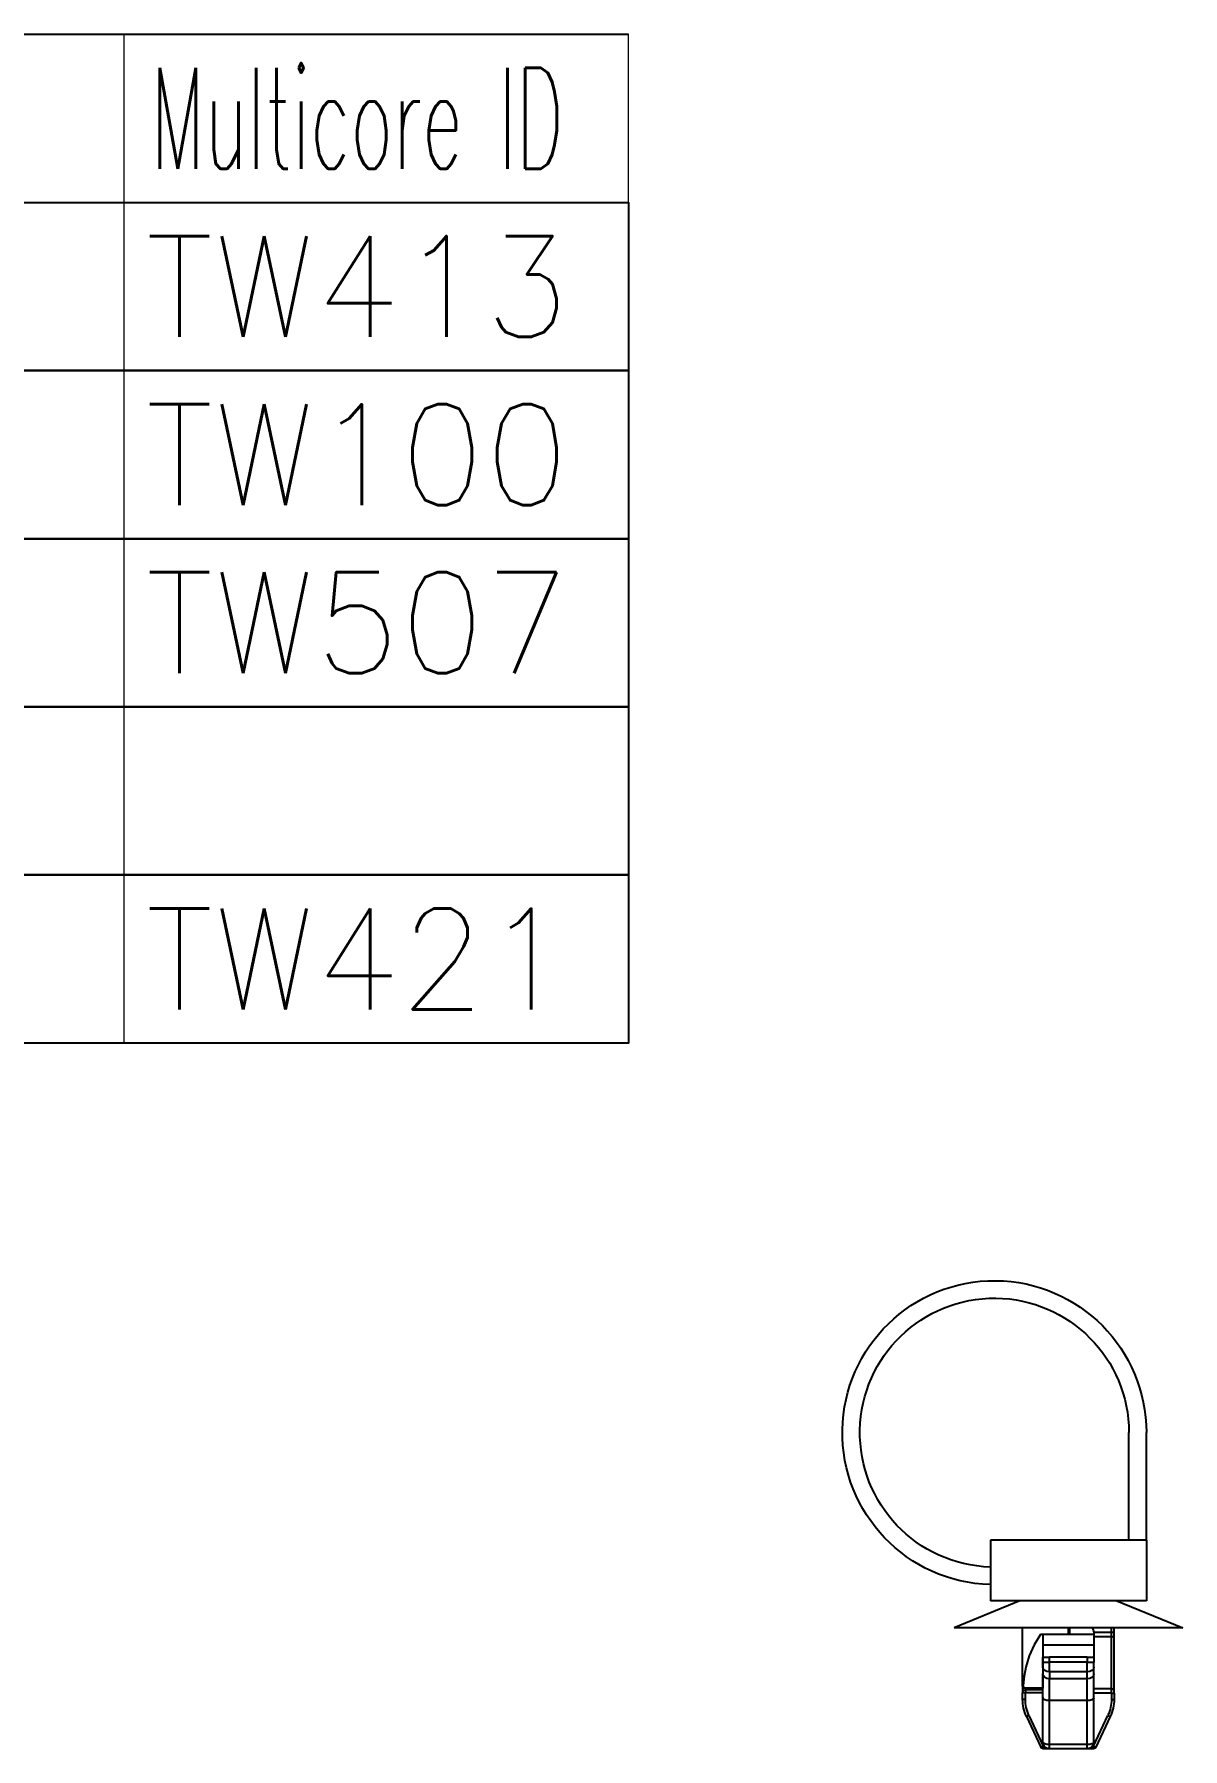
# Model space of a CAD drawing. Header units: inches. Extents: x 47316 to 59086, y 3141 to 11743.
# Drawn here: x 53152.7 to 53186.9, y 8639.7 to 8690.7 of the extents above; entities that cross this region are included whole.
import ezdxf

# ---------------------------------------------------------------- set-up
doc = ezdxf.new("R2010")
doc.units = ezdxf.units.IN
doc.header["$MEASUREMENT"] = 0
doc.styles.get("Standard").update_dxf_attribs({"font": ''})
doc.styles.get('Standard').set_extended_font_data('SimSun')

msp = doc.modelspace()

# ---------------------------------------------------------------- linework, layer by layer
at = {"color": 0, "linetype": 'Continuous', "lineweight": -2}
for p, q in [((53087.914, 8690.668), (53170.414, 8690.668)), ((53087.914, 8685.668), (53170.414, 8685.668))]:
    msp.add_line(p, q, dxfattribs=at)
at = {"color": 7, "linetype": 'Continuous', "lineweight": 15}
for p, q in [((53155.414, 8685.668), (53155.414, 8690.668)), ((53170.414, 8685.668), (53170.414, 8690.668))]:
    msp.add_line(p, q, dxfattribs=at)
at = {"color": 102, "linetype": 'Continuous', "lineweight": 15}
for p, q in [((53155.414, 8680.668), (53155.414, 8685.668)), ((53155.414, 8675.668), (53155.414, 8680.668)), ((53155.414, 8670.668), (53155.414, 8675.668)), ((53155.414, 8665.668), (53155.414, 8670.668)), ((53155.414, 8660.668), (53155.414, 8665.668))]:
    msp.add_line(p, q, dxfattribs=at)
at = {"color": 0, "linetype": 'ByBlock', "lineweight": -3, "ltscale": 0.2}
for p, q in [((53185.296, 8645.881), (53185.296, 8649.081)), ((53185.816, 8645.881), (53185.816, 8649.081))]:
    msp.add_line(p, q, dxfattribs=at)
at = {"color": 0, "linetype": 'ByBlock', "lineweight": -3, "ltscale": 0.1125}
for p, q in [((53181.176, 8645.881), (53181.176, 8644.081)), ((53185.816, 8645.881), (53185.816, 8644.081))]:
    msp.add_line(p, q, dxfattribs=at)
at = {"color": 0, "linetype": 'ByBlock', "lineweight": -3, "ltscale": 0.289999}
msp.add_line((53185.816, 8645.881), (53181.176, 8645.881), dxfattribs=at)
at = {"color": 0, "linetype": 'ByBlock', "lineweight": -3, "ltscale": 0.132311}
for p, q in [((53182.056, 8644.081), (53180.096, 8643.281)), ((53184.936, 8644.081), (53186.896, 8643.281))]:
    msp.add_line(p, q, dxfattribs=at)
at = {"color": 0, "linetype": 'ByBlock', "lineweight": -3, "ltscale": 0.096026}
for p, q in [((53182.713, 8644.081), (53181.176, 8644.081)), ((53185.816, 8644.081), (53184.28, 8644.081))]:
    msp.add_line(p, q, dxfattribs=at)
at = {"color": 0, "linetype": 'ByBlock', "lineweight": -3, "ltscale": 0.097948}
msp.add_line((53184.28, 8644.081), (53182.713, 8644.081), dxfattribs=at)
at = {"color": 0, "linetype": 'ByBlock', "lineweight": -3, "ltscale": 0.425}
msp.add_line((53186.896, 8643.281), (53180.096, 8643.281), dxfattribs=at)
at = {"color": 0, "linetype": 'ByBlock', "lineweight": -3, "ltscale": 0.107719}
msp.add_line((53182.136, 8641.558), (53182.136, 8643.281), dxfattribs=at)
at = {"color": 0, "linetype": 'ByBlock', "lineweight": -3}
for p, q in [((53182.667, 8643.081), (53182.477, 8642.774)), ((53182.331, 8642.447), (53182.229, 8642.107)), ((53182.477, 8642.774), (53182.331, 8642.447)), ((53182.178, 8641.836), (53182.149, 8641.561)), ((53182.229, 8642.107), (53182.178, 8641.836))]:
    msp.add_line(p, q, dxfattribs=at)
at = {"color": 0, "linetype": 'ByBlock', "lineweight": -3, "ltscale": 0.004339}
msp.add_line((53182.736, 8643.081), (53182.667, 8643.081), dxfattribs=at)
at = {"color": 0, "linetype": 'ByBlock', "lineweight": -3, "ltscale": 0.1}
msp.add_line((53182.736, 8643.081), (53182.736, 8641.481), dxfattribs=at)
at = {"color": 0, "linetype": 'ByBlock', "lineweight": -3, "ltscale": 0.02}
for p, q in [((53182.736, 8643.081), (53182.736, 8642.761)), ((53184.256, 8643.081), (53184.256, 8642.761))]:
    msp.add_line(p, q, dxfattribs=at)
at = {"color": 0, "linetype": 'ByBlock', "lineweight": -3, "ltscale": 0.095}
for p, q in [((53184.256, 8643.081), (53182.736, 8643.081)), ((53184.256, 8642.761), (53182.736, 8642.761))]:
    msp.add_line(p, q, dxfattribs=at)
at = {"color": 0, "linetype": 'ByBlock', "lineweight": -3, "ltscale": 0.0125}
for p, q in [((53183.496, 8643.081), (53183.496, 8643.281)), ((53183.536, 8643.081), (53183.536, 8643.281)), ((53182.736, 8642.401), (53182.936, 8642.401)), ((53184.056, 8642.401), (53184.256, 8642.401)), ((53182.736, 8642.252), (53182.936, 8642.252)), ((53184.056, 8642.252), (53184.256, 8642.252))]:
    msp.add_line(p, q, dxfattribs=at)
at = {"color": 0, "linetype": 'ByBlock', "lineweight": -3, "ltscale": 0.0025}
msp.add_line((53183.496, 8643.146), (53183.536, 8643.146), dxfattribs=at)
at = {"color": 0, "linetype": 'ByBlock', "lineweight": -3, "ltscale": 0.032832}
msp.add_line((53184.251, 8643.146), (53184.776, 8643.146), dxfattribs=at)
at = {"color": 0, "linetype": 'ByBlock', "lineweight": -3, "ltscale": 0.0325}
for p, q in [((53184.256, 8643.02), (53184.776, 8643.02)), ((53182.736, 8641.432), (53182.216, 8641.432)), ((53182.736, 8641.343), (53182.216, 8641.343)), ((53184.776, 8641.463), (53184.256, 8641.463)), ((53184.776, 8641.336), (53184.256, 8641.336))]:
    msp.add_line(p, q, dxfattribs=at)
at = {"color": 0, "linetype": 'ByBlock', "lineweight": -3, "ltscale": 0.008443}
for p, q in [((53184.776, 8643.146), (53184.776, 8643.281)), ((53184.856, 8643.146), (53184.856, 8643.281))]:
    msp.add_line(p, q, dxfattribs=at)
at = {"color": 0, "linetype": 'ByBlock', "lineweight": -3, "ltscale": 0.005}
for p, q in [((53184.776, 8643.146), (53184.856, 8643.146)), ((53182.216, 8641.343), (53182.136, 8641.343)), ((53184.776, 8641.336), (53184.856, 8641.336)), ((53182.216, 8641.148), (53182.136, 8641.148)), ((53184.776, 8641.148), (53184.856, 8641.148)), ((53182.322, 8640.674), (53182.249, 8640.64)), ((53184.671, 8640.674), (53184.744, 8640.64)), ((53182.747, 8639.761), (53182.675, 8639.728)), ((53182.747, 8639.761), (53182.747, 8639.681)), ((53184.245, 8639.761), (53184.318, 8639.728)), ((53184.245, 8639.761), (53184.245, 8639.681))]:
    msp.add_line(p, q, dxfattribs=at)
at = {"color": 0, "linetype": 'ByBlock', "lineweight": -3, "ltscale": 0.007906}
msp.add_line((53184.776, 8643.02), (53184.776, 8643.146), dxfattribs=at)
at = {"color": 0, "linetype": 'ByBlock', "lineweight": -3, "ltscale": 0.097302}
for p, q in [((53184.776, 8641.463), (53184.776, 8643.02)), ((53184.856, 8641.438), (53184.856, 8642.994))]:
    msp.add_line(p, q, dxfattribs=at)
at = {"color": 0, "linetype": 'ByBlock', "lineweight": -3, "ltscale": 0.009488}
msp.add_line((53184.856, 8642.994), (53184.856, 8643.146), dxfattribs=at)
at = {"color": 0, "linetype": 'ByBlock', "lineweight": -3, "ltscale": 0.022501}
for p, q in [((53182.736, 8642.761), (53182.736, 8642.401)), ((53184.256, 8642.761), (53184.256, 8642.401))]:
    msp.add_line(p, q, dxfattribs=at)
at = {"color": 0, "linetype": 'ByBlock', "lineweight": -3, "ltscale": 0.009364}
for p, q in [((53182.736, 8642.252), (53182.736, 8642.401)), ((53182.936, 8642.252), (53182.936, 8642.401)), ((53184.056, 8642.401), (53184.056, 8642.252)), ((53184.256, 8642.401), (53184.256, 8642.252))]:
    msp.add_line(p, q, dxfattribs=at)
at = {"color": 0, "linetype": 'ByBlock', "lineweight": -3, "ltscale": 0.07}
for p, q in [((53184.056, 8642.401), (53182.936, 8642.401)), ((53184.056, 8642.252), (53182.936, 8642.252)), ((53184.056, 8641.963), (53182.936, 8641.963)), ((53184.056, 8641.761), (53182.936, 8641.761)), ((53184.056, 8641.113), (53182.936, 8641.113)), ((53184.056, 8639.802), (53182.936, 8639.802)), ((53184.056, 8639.681), (53182.936, 8639.681))]:
    msp.add_line(p, q, dxfattribs=at)
at = {"color": 0, "linetype": 'ByBlock', "lineweight": -3, "ltscale": 0.009006}
for p, q in [((53182.736, 8642.107), (53182.736, 8642.252)), ((53184.256, 8642.107), (53184.256, 8642.252))]:
    msp.add_line(p, q, dxfattribs=at)
at = {"color": 0, "linetype": 'ByBlock', "lineweight": -3, "ltscale": 0.012637}
for p, q in [((53182.736, 8642.107), (53182.736, 8641.905)), ((53182.936, 8641.963), (53182.936, 8641.761)), ((53184.056, 8641.761), (53184.056, 8641.963)), ((53184.256, 8641.905), (53184.256, 8642.107))]:
    msp.add_line(p, q, dxfattribs=at)
at = {"color": 0, "linetype": 'ByBlock', "lineweight": -3, "ltscale": 0.04455}
for p, q in [((53182.736, 8641.192), (53182.736, 8641.905)), ((53184.256, 8641.192), (53184.256, 8641.905))]:
    msp.add_line(p, q, dxfattribs=at)
at = {"color": 0, "linetype": 'ByBlock', "lineweight": -3, "ltscale": 0.018011}
for p, q in [((53182.936, 8641.963), (53182.936, 8642.252)), ((53184.056, 8641.963), (53184.056, 8642.252))]:
    msp.add_line(p, q, dxfattribs=at)
at = {"color": 0, "linetype": 'ByBlock', "lineweight": -3, "ltscale": 0.0405}
for p, q in [((53182.936, 8641.113), (53182.936, 8641.761)), ((53184.056, 8641.113), (53184.056, 8641.761))]:
    msp.add_line(p, q, dxfattribs=at)
at = {"color": 0, "linetype": 'ByBlock', "lineweight": -3, "ltscale": 0.00896}
msp.add_line((53182.136, 8641.558), (53182.136, 8641.414), dxfattribs=at)
at = {"color": 0, "linetype": 'ByBlock', "lineweight": -3, "ltscale": 0.004477}
msp.add_line((53182.136, 8641.414), (53182.136, 8641.343), dxfattribs=at)
at = {"color": 0, "linetype": 'ByBlock', "lineweight": -3, "ltscale": 0.012206}
for p, q in [((53182.136, 8641.148), (53182.136, 8641.343)), ((53182.216, 8641.148), (53182.216, 8641.343))]:
    msp.add_line(p, q, dxfattribs=at)
at = {"color": 0, "linetype": 'ByBlock', "lineweight": -3, "ltscale": 0.000715637}
msp.add_line((53182.149, 8641.561), (53182.137, 8641.561), dxfattribs=at)
at = {"color": 0, "linetype": 'ByBlock', "lineweight": -3, "ltscale": 9.0198e-05}
msp.add_line((53182.217, 8641.481), (53182.216, 8641.48), dxfattribs=at)
at = {"color": 0, "linetype": 'ByBlock', "lineweight": -3, "ltscale": 0.002986}
msp.add_line((53182.216, 8641.48), (53182.216, 8641.432), dxfattribs=at)
at = {"color": 0, "linetype": 'ByBlock', "lineweight": -3, "ltscale": 0.005597}
msp.add_line((53182.216, 8641.432), (53182.216, 8641.343), dxfattribs=at)
at = {"color": 0, "linetype": 'ByBlock', "lineweight": -3, "ltscale": 0.000495148}
msp.add_line((53182.225, 8641.481), (53182.217, 8641.481), dxfattribs=at)
at = {"color": 0, "linetype": 'ByBlock', "lineweight": -3, "ltscale": 0.031953}
msp.add_line((53182.736, 8641.481), (53182.225, 8641.481), dxfattribs=at)
at = {"color": 0, "linetype": 'ByBlock', "lineweight": -3, "ltscale": 0.003059}
msp.add_line((53182.736, 8641.432), (53182.736, 8641.481), dxfattribs=at)
at = {"color": 0, "linetype": 'ByBlock', "lineweight": -3, "ltscale": 0.000233459}
msp.add_line((53182.736, 8641.429), (53182.736, 8641.432), dxfattribs=at)
at = {"color": 0, "linetype": 'ByBlock', "lineweight": -3, "ltscale": 0.005363}
msp.add_line((53182.736, 8641.343), (53182.736, 8641.429), dxfattribs=at)
at = {"color": 0, "linetype": 'ByBlock', "lineweight": -3, "ltscale": 0.007907}
msp.add_line((53184.776, 8641.336), (53184.776, 8641.463), dxfattribs=at)
at = {"color": 0, "linetype": 'ByBlock', "lineweight": -3, "ltscale": 0.011804}
for p, q in [((53184.776, 8641.336), (53184.776, 8641.148)), ((53184.856, 8641.336), (53184.856, 8641.148))]:
    msp.add_line(p, q, dxfattribs=at)
at = {"color": 0, "linetype": 'ByBlock', "lineweight": -3, "ltscale": 0.006325}
msp.add_line((53184.856, 8641.336), (53184.856, 8641.438), dxfattribs=at)
at = {"color": 0, "linetype": 'ByBlock', "lineweight": -3, "ltscale": 0.081943}
for p, q in [((53182.736, 8639.881), (53182.736, 8641.192)), ((53182.936, 8639.802), (53182.936, 8641.113)), ((53184.056, 8639.802), (53184.056, 8641.113)), ((53184.256, 8639.881), (53184.256, 8641.192))]:
    msp.add_line(p, q, dxfattribs=at)
at = {"color": 0, "linetype": 'ByBlock', "lineweight": -3, "ltscale": 0.062942}
for p, q in [((53182.249, 8640.64), (53182.675, 8639.728)), ((53184.318, 8639.728), (53184.744, 8640.64))]:
    msp.add_line(p, q, dxfattribs=at)
at = {"color": 0, "linetype": 'ByBlock', "lineweight": -3, "ltscale": 0.062941}
for p, q in [((53182.322, 8640.674), (53182.747, 8639.761)), ((53184.245, 8639.761), (53184.671, 8640.674))]:
    msp.add_line(p, q, dxfattribs=at)
at = {"color": 0, "linetype": 'ByBlock', "lineweight": -3, "ltscale": 0.001816}
for p, q in [((53182.776, 8639.761), (53182.747, 8639.761)), ((53184.245, 8639.761), (53184.216, 8639.761))]:
    msp.add_line(p, q, dxfattribs=at)
at = {"color": 0, "linetype": 'ByBlock', "lineweight": -3, "ltscale": 0.007544}
for p, q in [((53182.936, 8639.681), (53182.936, 8639.802)), ((53184.056, 8639.681), (53184.056, 8639.802))]:
    msp.add_line(p, q, dxfattribs=at)
at = {"color": 0, "linetype": 'ByBlock', "lineweight": -3, "ltscale": 0.011816}
for p, q in [((53182.936, 8639.681), (53182.747, 8639.681)), ((53184.245, 8639.681), (53184.056, 8639.681))]:
    msp.add_line(p, q, dxfattribs=at)
at = {"color": 0, "linetype": 'Continuous', "lineweight": -2}
for points in [[(53087.914, 8680.668), (53087.914, 8685.668), (53170.414, 8685.668), (53170.414, 8680.668)], [(53087.914, 8675.668), (53087.914, 8680.668), (53170.414, 8680.668), (53170.414, 8675.668)], [(53087.914, 8670.668), (53087.914, 8675.668), (53170.414, 8675.668), (53170.414, 8670.668)], [(53087.914, 8665.668), (53087.914, 8670.668), (53170.414, 8670.668), (53170.414, 8665.668)], [(53087.914, 8660.668), (53087.914, 8665.668), (53170.414, 8665.668), (53170.414, 8660.668)]]:
    msp.add_lwpolyline(points, close=True, dxfattribs=at)
at = {"color": 0, "linetype": 'ByBlock', "lineweight": -3, "extrusion": (0, 0, -1)}
for centre, major_axis, ratio, start_param, end_param in [((53181.296, 8649.081), (-4.52, 0), 1, 4.738941, 9.424778), ((53181.296, 8649.081), (-4, 0), 1, 4.742393, 9.424778), ((53183.856, 8643.081), (-0.4, 0), 1, 2.617993, 3.141593), ((53184.776, 8642.994), (-0.08, 0), 0.316228, 1.570796, 3.141593), ((53182.936, 8642.107), (-0.2, 0), 0.720438, 4.712389, 6.283185), ((53182.936, 8641.905), (-0.2, 0), 0.720438, 4.712389, 6.283185), ((53184.056, 8642.107), (-0.2, 0), 0.720438, 3.141593, 4.712389), ((53184.056, 8641.905), (-0.2, 0), 0.720438, 3.141593, 4.712389), ((53182.14, 8641.559), (-0.00347, 0), 1, 5.954407, 7.057948), ((53182.216, 8641.558), (0.08, 0), 0.97071, 1.570796, 3.141593), ((53182.216, 8641.414), (0.08, 0), 0.22389, 3.141593, 4.712389), ((53182.217, 8641.561), (-0.0799, 0), 1, 4.713391, 6.284185), ((53182.223, 8641.556), (-0.0745, 0), 1, 4.684453, 6.354331), ((53184.776, 8641.438), (-0.08, 0), 0.316228, 1.570796, 3.141593), ((53183.336, 8641.148), (-1.2, 0), 1, 5.846558, 6.283185), ((53183.336, 8641.148), (-1.12, 0), 1, 5.846558, 6.283185), ((53182.936, 8641.192), (-0.2, 0), 0.396439, 4.712389, 6.283185), ((53184.056, 8641.192), (-0.2, 0), 0.396439, 3.141593, 4.712389), ((53183.656, 8641.148), (-1.12, 0), 1, 3.141593, 3.57822), ((53183.656, 8641.148), (-1.2, 0), 1, 3.141593, 3.57822), ((53182.747, 8639.761), (-0.08, 0), 1, 4.712389, 5.846558), ((53182.936, 8639.881), (-0.2, 0), 1, 4.712389, 6.283185), ((53182.936, 8639.881), (-0.2, 0), 0.396439, 4.712389, 6.283185), ((53184.056, 8639.881), (-0.2, 0), 1, 3.141593, 4.712389), ((53184.056, 8639.881), (-0.2, 0), 0.396439, 3.141593, 4.712389), ((53184.245, 8639.761), (-0.08, 0), 1, 3.57822, 4.712389)]:
    msp.add_ellipse(centre, major_axis=major_axis, ratio=ratio, start_param=start_param, end_param=end_param, dxfattribs=at)

# ---------------------------------------------------------------- texts
at = {"color": 7, "linetype": 'Continuous', "lineweight": 15, "insert": (53156.211, 8689.668), "char_height": 3, "width": 14, "attachment_point": 1}
msp.add_mtext('\\Fromans.shx;\\W0.5185185185;\\T1.0000000000;\\o\\lMulticore ID', dxfattribs=at)
at = {"color": 21, "linetype": 'Continuous', "lineweight": 15, "char_height": 3, "width": 14, "attachment_point": 1}
for s, insert in [('\\Fromans.shx;\\W0.9800000000;\\T1.0000000000;\\o\\lTW413', (53156.054, 8684.668)), ('\\Fromans.shx;\\W0.9800000000;\\T1.0000000000;\\o\\lTW100', (53156.054, 8679.668)), ('\\Fromans.shx;\\W0.9800000000;\\T1.0000000000;\\o\\lTW507', (53156.054, 8674.668)), ('\\Fromans.shx;\\W0.9800000000;\\T1.0000000000;\\o\\lTW421', (53156.054, 8664.668))]:
    msp.add_mtext(s, dxfattribs=dict(at, insert=insert))

doc.saveas('drawing.dxf')
